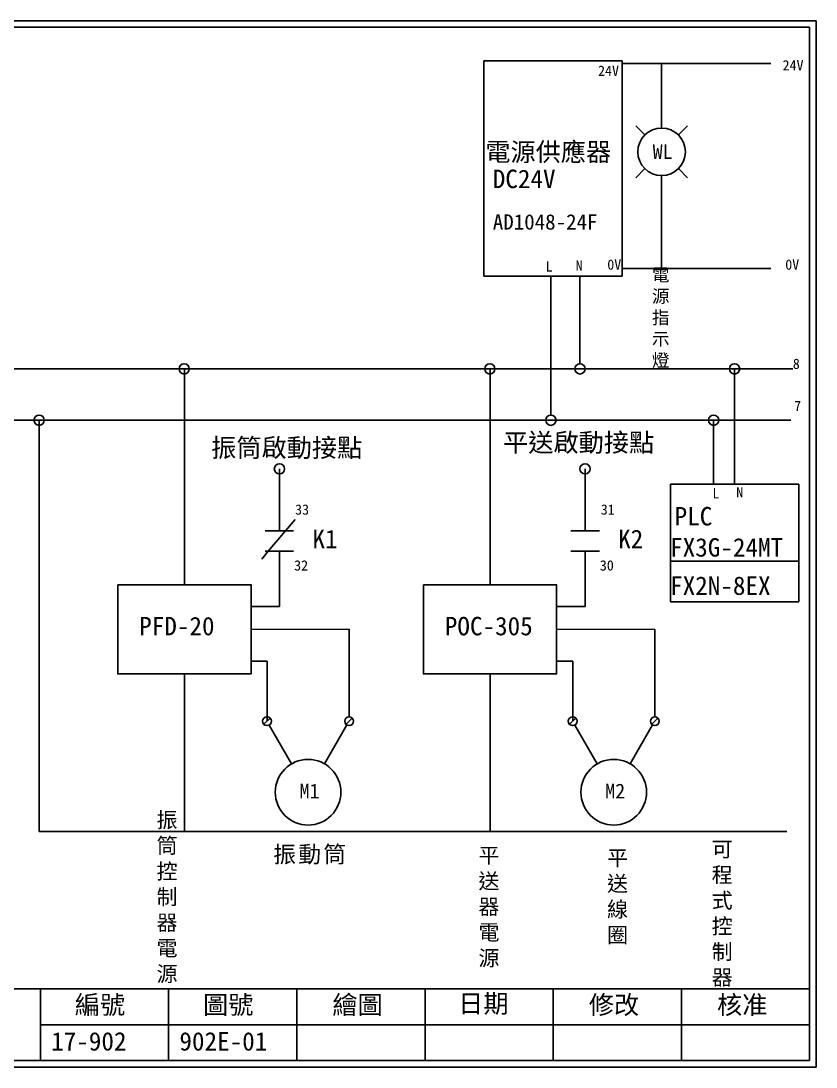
# Model space of a CAD drawing. Extents: x 10 to 297, y 3 to 207.
# Drawn here: x 142 to 297, y 3 to 207 of the extents above; entities that cross this region are included whole.
import ezdxf
from ezdxf.enums import TextEntityAlignment as Align

# ---------------------------------------------------------------- set-up
doc = ezdxf.new("R2010")
doc.units = 0
doc.layers.get('0').update_dxf_attribs({"linetype": 'CONTINUOUS'})
doc.layers.add('圖框層', color=7, linetype='CONTINUOUS')
doc.layers.add('標尺寸層', color=3, linetype='CONTINUOUS')
doc.styles.add('CNS', font='romanc.shx', dxfattribs={"bigfont": 'chineset.shx'})
doc.styles.add('STSL', font='kaiu.ttf')
doc.styles.add('標楷體', font='kaiu.ttf')

msp = doc.modelspace()

# ---------------------------------------------------------------- linework, layer by layer
at = {"color": 7}
for p, q in [((259.19, 199.2), (232.19, 199.2)), ((232.19, 199.2), (232.19, 157.2)), ((259.19, 157.2), (259.19, 199.2)), ((288.16, 198.67), (259.19, 198.67)), ((266.88, 189.99), (266.88, 198.67)), ((266.88, 186.09), (266.88, 189.99)), ((263.6, 184.73), (261.83, 186.5)), ((270.16, 184.73), (271.93, 186.5)), ((263.6, 178.17), (261.83, 176.4)), ((270.16, 178.17), (271.93, 176.4)), ((266.88, 176.81), (266.88, 172.86)), ((266.88, 172.86), (266.88, 158.72)), ((232.19, 157.2), (255.19, 157.2)), ((245.3, 157.2), (245.3, 130.12)), ((250.97, 157.2), (250.97, 140.12)), ((255.19, 157.2), (259.19, 157.2)), ((288.16, 158.72), (259.19, 158.72)), ((196.96, 139.12), (292.46, 139.12)), ((281.11, 116.64), (281.11, 139.12)), ((173.83, 129.12), (292.09, 129.12)), ((268.61, 116.64), (293.61, 116.64)), ((268.61, 101.64), (268.61, 116.64)), ((293.61, 116.64), (293.61, 101.64)), ((293.61, 101.64), (268.61, 101.64)), ((205.95, 88.35), (205.95, 71.29)), ((265.55, 88.35), (265.55, 71.29)), ((190.56, 71.04), (189.35, 69.83)), ((194.75, 62.14), (190.38, 69.69)), ((201.15, 62.14), (205.51, 69.7)), ((206.56, 71.04), (205.35, 69.83)), ((250.16, 71.04), (248.95, 69.83)), ((254.34, 62.14), (249.98, 69.69)), ((260.74, 62.14), (265.11, 69.7)), ((266.16, 71.04), (264.95, 69.83))]:
    msp.add_line(p, q, dxfattribs=at)
for centre, radius in [((266.88, 181.45), 4.64), ((173.79, 139.12), 1), ((233.39, 139.12), 1), ((250.97, 139.12), 1), ((245.3, 129.12), 1), ((189.95, 70.43), 0.857), ((205.95, 70.43), 0.857), ((249.55, 70.43), 0.857), ((265.55, 70.43), 0.857), ((197.95, 56.59), 6.4), ((257.54, 56.59), 6.4)]:
    msp.add_circle(centre, radius, dxfattribs=at)
at = {"layer": '圖框層', "color": 7}
for p, q in [((297, 206.97), (10, 206.97)), ((297, 3), (297, 206.97)), ((295.75, 205.72), (11.25, 205.72)), ((295.75, 4.25), (295.75, 205.72)), ((11.25, 18.25), (295.75, 18.25)), ((145.75, 4.25), (145.75, 18.25)), ((170.75, 4.25), (170.75, 18.25)), ((195.75, 4.25), (195.75, 18.25)), ((220.75, 4.25), (220.75, 18.25)), ((245.75, 4.25), (245.75, 18.25)), ((270.75, 4.25), (270.75, 18.25)), ((145.75, 11.25), (295.75, 11.25)), ((11.25, 4.25), (295.75, 4.25)), ((10, 3), (297, 3))]:
    msp.add_line(p, q, dxfattribs=at)
at = {"layer": '標尺寸層', "color": 7}
for p, q in [((136.36, 139.12), (196.96, 139.12)), ((173.83, 129.12), (173.83, 139.12)), ((233.43, 129.12), (233.43, 139.12)), ((136.36, 129.12), (173.83, 129.12)), ((145.5, 48.91), (145.5, 129.12)), ((173.83, 97.03), (173.83, 129.12)), ((233.43, 97.03), (233.43, 129.12)), ((277.03, 129.15), (277.03, 116.64)), ((192.36, 119.64), (192.36, 107.54)), ((251.95, 119.64), (251.95, 107.54)), ((193.54, 107.54), (195.41, 109.75)), ((189.57, 107.54), (195.14, 107.54)), ((193.54, 107.54), (190.18, 103.56)), ((249.17, 107.54), (254.74, 107.54)), ((190.18, 103.56), (188.91, 102.05)), ((189.57, 103.56), (195.14, 103.56)), ((192.36, 103.56), (192.36, 92.81)), ((249.17, 103.56), (254.74, 103.56)), ((251.95, 103.56), (251.95, 92.81)), ((268.61, 101.64), (268.61, 93.73)), ((293.61, 101.64), (293.61, 93.73)), ((186.83, 92.81), (192.36, 92.81)), ((246.42, 92.81), (251.95, 92.81)), ((268.61, 93.73), (293.61, 93.73)), ((186.83, 88.34), (205.95, 88.35)), ((246.42, 88.34), (265.55, 88.35)), ((189.95, 82.17), (186.83, 82.17)), ((189.95, 70.43), (189.95, 82.17)), ((249.55, 82.17), (246.42, 82.17)), ((249.55, 70.43), (249.55, 82.17)), ((173.83, 79.65), (173.83, 48.91)), ((233.43, 79.65), (233.43, 48.91)), ((291.28, 48.91), (145.5, 48.91))]:
    msp.add_line(p, q, dxfattribs=at)
for points in [[(160.84, 97.03), (186.83, 97.03), (186.83, 79.65), (160.84, 79.65)], [(220.43, 97.03), (246.42, 97.03), (246.42, 79.65), (220.43, 79.65)]]:
    msp.add_lwpolyline(points, close=True, dxfattribs=at)
for centre in [(281.11, 139.12), (145.5, 129.12), (277.03, 129.12), (192.36, 119.64), (251.95, 119.64)]:
    msp.add_circle(centre, 1, dxfattribs=at)

# ---------------------------------------------------------------- texts
at = {"color": 7}
msp.add_text('WL', height=2.856, dxfattribs=at).set_placement((267.08, 181.5), align=Align.MIDDLE_CENTER)
at = {"color": 7, "insert": (198.49, 46.11), "char_height": 3.25, "width": 24.1454, "attachment_point": 2, "style": '標楷體'}
msp.add_mtext('{\\T1.1;振動筒}', dxfattribs=at)
at = {"layer": '圖框層', "color": 7, "style": 'STSL'}
for s, height, p in [('24V', 2, (254.49, 196.26)), ('24V', 2, (290.47, 197.32)), ('電源供應器', 3.6, (232.5, 179.63)), ('DC24V', 3.6, (233.96, 174.37)), ('AD1048-24F', 3, (233.97, 166.28)), ('L', 2, (244.26, 158.11)), ('N', 2, (250.12, 158.26)), ('0V', 2, (256.29, 158.46)), ('0V', 2, (290.99, 158.46)), ('8', 2, (292.46, 139.12)), ('7', 2, (292.73, 130.9)), ('平送啟動接點', 3.6, (235.98, 122.97)), ('振筒啟動接點', 3.6, (179.06, 121.95)), ('L', 2, (276.8, 113.88)), ('N', 2, (281.44, 114.06)), ('33', 2, (195.42, 110.7)), ('31', 2, (255.02, 110.7)), ('PLC', 3.6, (269.42, 108.6)), ('K1', 3.6, (198.8, 104.17)), ('K2', 3.6, (258.4, 104.17)), ('FX3G-24MT', 3.6, (268.54, 102.53)), ('32', 2, (195.24, 99.81)), ('30', 2, (254.84, 99.81)), ('FX2N-8EX', 3.6, (268.54, 95.06)), ('PFD-20', 3.6, (165.02, 87.18)), ('POC-305', 3.6, (224.61, 87.18)), ('M1', 2.88, (196.28, 55.38)), ('M2', 2.88, (255.87, 55.38)), ('編號', 3.6, (152.47, 13.34)), ('圖號', 3.6, (177.47, 13.34)), ('繪圖', 3.6, (202.69, 13.34)), ('日期', 3.6, (227.22, 13.59)), ('修改', 3.6, (252.69, 13.34)), ('核准', 3.6, (277.69, 13.34)), ('17-902', 3.6, (147.86, 6.22)), ('902E-01', 3.6, (172.86, 6.22))]:
    msp.add_text(s, height=height, dxfattribs=at).set_placement(p)
at = {"layer": '標尺寸層', "color": 7, "attachment_point": 1, "style": 'CNS'}
for s, insert, char_height, width in [('{\\fDFKai-SB|b0|i0|c136|p65;電\\P源指示燈}', (265, 158.72), 2.5, 4.1392), ('{\\fDFKai-SB|b0|i0|c136|p65;振筒控制器電源}', (168.41, 52.69), 3, 5.4243), ('{\\fDFKai-SB|b0|i0|c136|p65;可程式控制器}', (276.64, 46.99), 3, 5.4243), ('{\\fDFKai-SB|b0|i0|c136|p65;平送器電源}', (231.17, 45.76), 3, 5.4243), ('{\\fDFKai-SB|b0|i0|c136|p65;平送線圈}', (256.25, 45.27), 3, 5.4243)]:
    msp.add_mtext(s, dxfattribs=dict(at, insert=insert, char_height=char_height, width=width))

doc.saveas('drawing.dxf')
